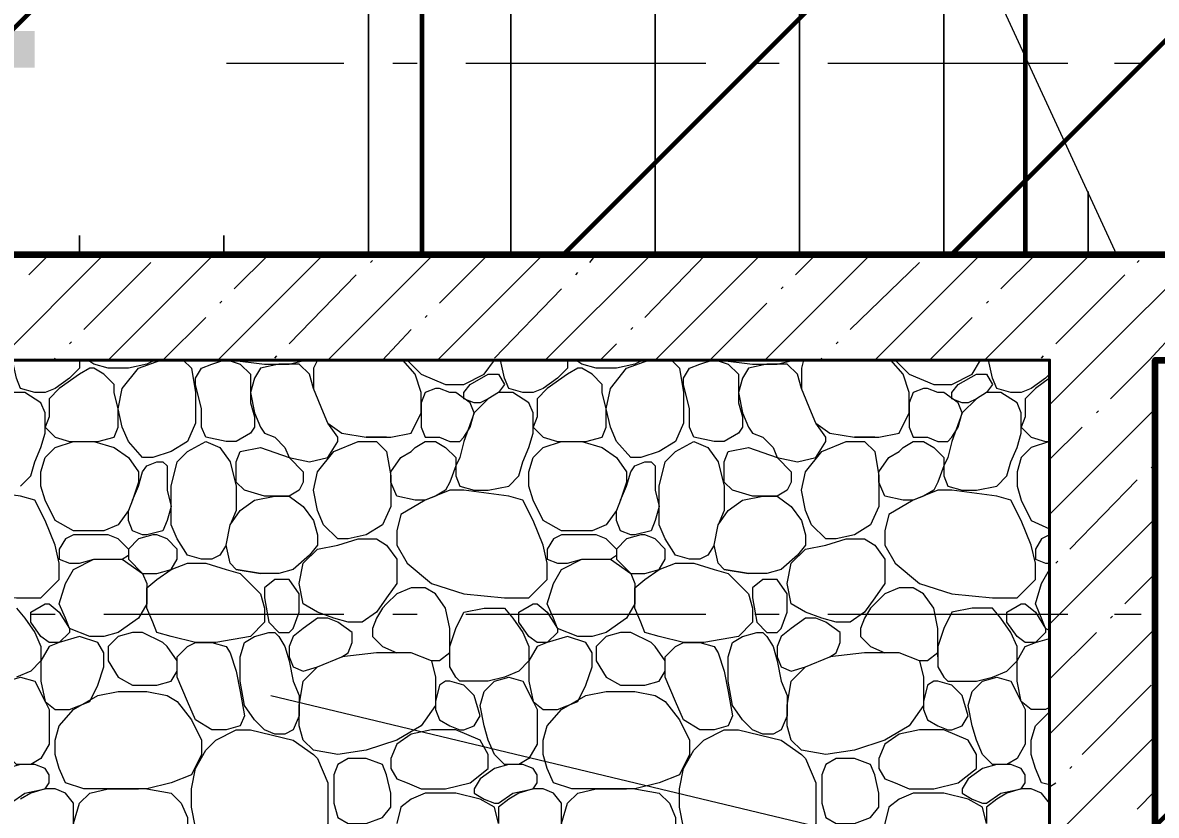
# Model space of a CAD drawing. Header units: millimetres. Extents: x -213911 to 415037, y -3642 to 107391.
# Drawn here: x -111474 to -109112, y 21841 to 23493 of the extents above; entities that cross this region are included whole.
import ezdxf

# ---------------------------------------------------------------- set-up
doc = ezdxf.new("R2010")
doc.units = ezdxf.units.MM
for name, color, linetype, lineweight in [('9.1 Стен подвал шпак', 160, 'Continuous', 90), ('9.2 Потолок подвал шпак', 90, 'Continuous', 60), ('9.3 клининг подвал', 190, 'Continuous', 60), ('Оси', 7, 'Continuous', 9)]:
    doc.layers.add(name, color=color, linetype=linetype, lineweight=lineweight)
doc.styles.get("Standard").update_dxf_attribs({"font": 'arial.ttf'})

msp = doc.modelspace()

# ---------------------------------------------------------------- hatches: boundary and pattern name
at = {"layer": '9.3 клининг подвал'}
h = msp.add_hatch(dxfattribs=at)
h.set_pattern_fill('ANSI32', color=256, scale=180)
h.paths.add_polyline_path([(-106152.9, 22789.5), (-109114.1, 22789.5), (-109114.1, 21086.5), (-108114.3, 21086.5), (-108114.3, 20468), (-108334.6, 20468), (-108334.6, 20866.2), (-112037.1, 20866.2), (-112037.1, 18875.1), (-112037.1, 18858.2), (-110533.2, 18858.2), (-110054.5, 18858.2), (-110054.5, 18777.7), (-108334.6, 18777.7), (-108334.6, 18790.4), (-108334.6, 19264.9), (-108114.3, 19264.9), (-108114.3, 18875.1), (-106233.3, 18875.1), (-106233.3, 19154.7), (-106152.9, 19154.7)])

# ---------------------------------------------------------------- linework, layer by layer
at = {"lineweight": 40}
msp.add_lwpolyline([(-113778.3, 26411.6), (-106250.3, 26411.6), (-106250.3, 23009.8), (-112037.1, 23009.8), (-112257.4, 23009.8), (-112257.4, 18875.1), (-112354.9, 18875.1), (-112354.9, 18654.8), (-112037.1, 18654.8), (-112037.1, 18875.1), (-112037.1, 20866.2), (-108334.6, 20866.2), (-108334.6, 20468), (-108114.3, 20468), (-108114.3, 20866.2), (-108114.3, 21086.5), (-109114.1, 21086.5), (-109114.1, 22789.5), (-106030, 22789.5), (-106030, 23009.8), (-106030, 26411.6), (-104132.1, 26411.6)], dxfattribs=at)
msp.add_lwpolyline([(-112037.1, 22789.5), (-109334.4, 22789.5), (-109334.4, 21086.5), (-112037.1, 21086.5)], close=True, dxfattribs=at)
at = {"lineweight": 30}
msp.add_lwpolyline([(-112037.1, 21086.5), (-109334.4, 21086.5), (-109334.4, 22789.5), (-112037.1, 22789.5)], close=True, dxfattribs=at)
at = {"layer": '9.1 Стен подвал шпак'}
msp.add_lwpolyline([(-112037.1, 18875.1), (-112037.1, 20866.2), (-108334.6, 20866.2), (-108334.6, 20468), (-108114.3, 20468), (-108114.3, 21086.5), (-109114.1, 21086.5), (-109114.1, 22789.5), (-106152.9, 22789.5), (-106152.9, 19154.7), (-106233.3, 19154.7), (-106233.3, 18875.1), (-108114.3, 18875.1), (-108114.3, 19264.9), (-108334.6, 19264.9), (-108334.6, 18790.4), (-108334.6, 18777.7), (-110054.5, 18777.7), (-110054.5, 18858.2), (-110533.2, 18858.2), (-112037.1, 18858.2)], close=True, dxfattribs=at)
at = {"layer": 'Оси', "lineweight": 9}
for points in [[(-110457, 23009.8), (-110753.5, 23009.8), (-110753.5, 24560.3), (-110753.5, 23009.8), (-111054.3, 23009.8), (-111355.1, 23009.8), (-111355.1, 24560.3), (-111054.3, 24560.3), (-110753.5, 24560.3), (-110457, 24560.3), (-110156.2, 24560.3), (-109914.7, 24560.3), (-109605.5, 23899.4), (-109414.8, 23852.8), (-109694.4, 23717.2), (-109499.6, 23670.7), (-109194.6, 23009.8), (-109253.9, 23009.8), (-109554.6, 23009.8), (-109855.4, 23009.8), (-110156.2, 23009.8)], [(-111054.3, 23009.8), (-111054.3, 24560.3)], [(-110457, 23009.8), (-110457, 24560.3)], [(-110156.2, 23009.8), (-110156.2, 24560.3)], [(-109855.4, 23009.8), (-109855.4, 24429)], [(-109554.6, 23009.8), (-109554.6, 23683.4)], [(-109253.9, 23009.8), (-109253.9, 23141.1)], [(-111355.1, 22759.8), (-111397.5, 22730.2), (-111418.6, 22709), (-111418.6, 22670.9), (-111427.1, 22649.7), (-111405.9, 22628.5), (-111376.3, 22620), (-111355.1, 22620), (-111317, 22620), (-111283.1, 22628.5), (-111274.6, 22649.7), (-111274.6, 22687.8), (-111283.1, 22721.7), (-111283.1, 22738.7), (-111304.3, 22759.8), (-111325.4, 22772.5), (-111333.9, 22772.5)], [(-110948.4, 22628.5), (-110927.2, 22607.3), (-110918.7, 22586.1), (-110876.4, 22577.7), (-110838.3, 22586.1), (-110817.1, 22620), (-110817.1, 22628.5), (-110838.3, 22658.2), (-110846.7, 22679.3), (-110867.9, 22730.2), (-110876.4, 22759.8), (-110897.6, 22781), (-110939.9, 22781), (-110978.1, 22772.5), (-110990.8, 22751.4), (-110999.2, 22721.7), (-110990.8, 22679.3), (-110978.1, 22649.7), (-110969.6, 22637)], [(-110338.4, 22759.8), (-110380.7, 22730.2), (-110401.9, 22709), (-110401.9, 22670.9), (-110410.4, 22649.7), (-110389.2, 22628.5), (-110359.5, 22620), (-110338.4, 22620), (-110300.2, 22620), (-110266.3, 22628.5), (-110257.9, 22649.7), (-110257.9, 22687.8), (-110266.3, 22721.7), (-110266.3, 22738.7), (-110287.5, 22759.8), (-110308.7, 22772.5), (-110317.2, 22772.5)], [(-109931.7, 22628.5), (-109910.5, 22607.3), (-109902, 22586.1), (-109859.7, 22577.7), (-109821.5, 22586.1), (-109800.4, 22620), (-109800.4, 22628.5), (-109821.5, 22658.2), (-109830, 22679.3), (-109851.2, 22730.2), (-109859.7, 22759.8), (-109880.8, 22781), (-109923.2, 22781), (-109961.3, 22772.5), (-109974, 22751.4), (-109982.5, 22721.7), (-109974, 22679.3), (-109961.3, 22649.7), (-109952.9, 22637)], [(-110482.4, 22721.7), (-110503.6, 22709), (-110520.5, 22700.5), (-110533.2, 22700.5), (-110554.4, 22709), (-110554.4, 22721.7), (-110541.7, 22738.7), (-110503.6, 22759.8), (-110482.4, 22759.8), (-110469.7, 22738.7)], [(-109465.7, 22721.7), (-109486.9, 22709), (-109503.8, 22700.5), (-109516.5, 22700.5), (-109537.7, 22709), (-109537.7, 22721.7), (-109525, 22738.7), (-109486.9, 22759.8), (-109465.7, 22759.8), (-109453, 22738.7)], [(-110418.9, 22607.3), (-110410.4, 22637), (-110410.4, 22679.3), (-110418.9, 22700.5), (-110452.7, 22721.7), (-110482.4, 22721.7), (-110503.6, 22709), (-110533.2, 22679.3), (-110541.7, 22700.5), (-110571.4, 22721.7), (-110584.1, 22721.7), (-110605.3, 22730.2), (-110613.7, 22730.2), (-110634.9, 22721.7), (-110643.4, 22700.5), (-110643.4, 22679.3), (-110643.4, 22649.7), (-110634.9, 22628.5), (-110605.3, 22628.5), (-110584.1, 22620), (-110571.4, 22620), (-110562.9, 22620), (-110554.4, 22628.5), (-110541.7, 22649.7), (-110533.2, 22679.3), (-110554.4, 22620), (-110562.9, 22586.1), (-110571.4, 22569.2), (-110571.4, 22548), (-110562.9, 22526.8), (-110533.2, 22518.4), (-110503.6, 22518.4), (-110461.2, 22526.8), (-110440, 22548), (-110431.6, 22577.7)], [(-109402.1, 22607.3), (-109393.7, 22637), (-109393.7, 22679.3), (-109402.1, 22700.5), (-109436, 22721.7), (-109465.7, 22721.7), (-109486.9, 22709), (-109516.5, 22679.3), (-109525, 22700.5), (-109554.6, 22721.7), (-109567.4, 22721.7), (-109588.5, 22730.2), (-109597, 22730.2), (-109618.2, 22721.7), (-109626.7, 22700.5), (-109626.7, 22679.3), (-109626.7, 22649.7), (-109618.2, 22628.5), (-109588.5, 22628.5), (-109567.4, 22620), (-109554.6, 22620), (-109546.2, 22620), (-109537.7, 22628.5), (-109525, 22649.7), (-109516.5, 22679.3), (-109537.7, 22620), (-109546.2, 22586.1), (-109554.6, 22569.2), (-109554.6, 22548), (-109546.2, 22526.8), (-109516.5, 22518.4), (-109486.9, 22518.4), (-109444.5, 22526.8), (-109423.3, 22548), (-109414.8, 22577.7)], [(-110918.7, 22586.1), (-110889.1, 22556.5), (-110889.1, 22535.3), (-110897.6, 22518.4), (-110918.7, 22505.7), (-110969.6, 22505.7), (-111011.9, 22518.4), (-111028.9, 22535.3), (-111028.9, 22577.7), (-111020.4, 22598.9), (-110978.1, 22607.3)], [(-110846.7, 22446.3), (-110859.4, 22476), (-110867.9, 22518.4), (-110859.4, 22556.5), (-110825.5, 22598.9), (-110774.7, 22620), (-110736.6, 22620), (-110715.4, 22598.9), (-110706.9, 22548), (-110706.9, 22484.5), (-110723.9, 22446.3), (-110757.8, 22425.2), (-110795.9, 22416.7), (-110808.6, 22416.7), (-110817.1, 22416.7)], [(-110613.7, 22505.7), (-110634.9, 22497.2), (-110656.1, 22497.2), (-110694.2, 22505.7), (-110706.9, 22535.3), (-110706.9, 22556.5), (-110685.7, 22586.1), (-110664.6, 22598.9), (-110656.1, 22607.3), (-110634.9, 22620), (-110613.7, 22620), (-110592.5, 22607.3), (-110571.4, 22586.1), (-110571.4, 22569.2), (-110584.1, 22535.3), (-110592.5, 22518.4)], [(-109902, 22586.1), (-109872.4, 22556.5), (-109872.4, 22535.3), (-109880.8, 22518.4), (-109902, 22505.7), (-109952.9, 22505.7), (-109995.2, 22518.4), (-110012.2, 22535.3), (-110012.2, 22577.7), (-110003.7, 22598.9), (-109961.3, 22607.3)], [(-109830, 22446.3), (-109842.7, 22476), (-109851.2, 22518.4), (-109842.7, 22556.5), (-109808.8, 22598.9), (-109758, 22620), (-109719.9, 22620), (-109698.7, 22598.9), (-109690.2, 22548), (-109690.2, 22484.5), (-109707.2, 22446.3), (-109741, 22425.2), (-109779.2, 22416.7), (-109791.9, 22416.7), (-109800.4, 22416.7)], [(-109597, 22505.7), (-109618.2, 22497.2), (-109639.4, 22497.2), (-109677.5, 22505.7), (-109690.2, 22535.3), (-109690.2, 22556.5), (-109669, 22586.1), (-109647.8, 22598.9), (-109639.4, 22607.3), (-109618.2, 22620), (-109597, 22620), (-109575.8, 22607.3), (-109554.6, 22586.1), (-109554.6, 22569.2), (-109567.4, 22535.3), (-109575.8, 22518.4)], [(-111710.9, 22433.6), (-111710.9, 22404), (-111689.8, 22365.9), (-111638.9, 22323.5), (-111571.1, 22302.3), (-111486.4, 22293.8), (-111435.6, 22293.8), (-111397.5, 22332), (-111397.5, 22365.9), (-111405.9, 22404), (-111427.1, 22454.8), (-111448.3, 22497.2), (-111477.9, 22505.7), (-111571.1, 22518.4), (-111600.8, 22518.4), (-111651.6, 22497.2), (-111702.5, 22467.5)], [(-110694.2, 22433.6), (-110694.2, 22404), (-110673, 22365.9), (-110622.2, 22323.5), (-110554.4, 22302.3), (-110469.7, 22293.8), (-110418.9, 22293.8), (-110380.7, 22332), (-110380.7, 22365.9), (-110389.2, 22404), (-110410.4, 22454.8), (-110431.6, 22497.2), (-110461.2, 22505.7), (-110554.4, 22518.4), (-110584.1, 22518.4), (-110634.9, 22497.2), (-110685.7, 22467.5)], [(-109677.5, 22433.6), (-109677.5, 22404), (-109656.3, 22365.9), (-109605.5, 22323.5), (-109537.7, 22302.3), (-109453, 22293.8), (-109402.1, 22293.8), (-109364, 22332), (-109364, 22365.9), (-109372.5, 22404), (-109393.7, 22454.8), (-109414.8, 22497.2), (-109444.5, 22505.7), (-109537.7, 22518.4), (-109567.4, 22518.4), (-109618.2, 22497.2), (-109669, 22467.5)], [(-111194.1, 22425.2), (-111202.6, 22425.2), (-111232.2, 22416.7), (-111253.4, 22395.5), (-111253.4, 22374.3), (-111223.8, 22344.7), (-111194.1, 22344.7), (-111164.5, 22353.1), (-111151.7, 22374.3), (-111151.7, 22395.5), (-111172.9, 22416.7)], [(-110859.4, 22395.5), (-110817.1, 22404), (-110774.7, 22416.7), (-110736.6, 22416.7), (-110715.4, 22404), (-110694.2, 22374.3), (-110694.2, 22353.1), (-110694.2, 22323.5), (-110715.4, 22293.8), (-110736.6, 22264.2), (-110766.2, 22243), (-110795.9, 22243), (-110825.5, 22251.5), (-110859.4, 22264.2), (-110889.1, 22281.1), (-110897.6, 22323.5), (-110889.1, 22365.9)], [(-110177.4, 22425.2), (-110185.9, 22425.2), (-110215.5, 22416.7), (-110236.7, 22395.5), (-110236.7, 22374.3), (-110207, 22344.7), (-110177.4, 22344.7), (-110147.7, 22353.1), (-110135, 22374.3), (-110135, 22395.5), (-110156.2, 22416.7)], [(-109842.7, 22395.5), (-109800.4, 22404), (-109758, 22416.7), (-109719.9, 22416.7), (-109698.7, 22404), (-109677.5, 22374.3), (-109677.5, 22353.1), (-109677.5, 22323.5), (-109698.7, 22293.8), (-109719.9, 22264.2), (-109749.5, 22243), (-109779.2, 22243), (-109808.8, 22251.5), (-109842.7, 22264.2), (-109872.4, 22281.1), (-109880.8, 22323.5), (-109872.4, 22365.9)], [(-111376.3, 22230.3), (-111384.7, 22251.5), (-111397.5, 22281.1), (-111384.7, 22323.5), (-111367.8, 22353.1), (-111325.4, 22374.3), (-111266.1, 22374.3), (-111223.8, 22344.7), (-111215.3, 22323.5), (-111215.3, 22281.1), (-111232.2, 22251.5), (-111274.6, 22221.8), (-111304.3, 22213.3), (-111333.9, 22213.3)], [(-110359.5, 22230.3), (-110368, 22251.5), (-110380.7, 22281.1), (-110368, 22323.5), (-110351.1, 22353.1), (-110308.7, 22374.3), (-110249.4, 22374.3), (-110207, 22344.7), (-110198.6, 22323.5), (-110198.6, 22281.1), (-110215.5, 22251.5), (-110257.9, 22221.8), (-110287.5, 22213.3), (-110317.2, 22213.3)], [(-111194.1, 22221.8), (-111202.6, 22243), (-111215.3, 22272.7), (-111215.3, 22315), (-111194.1, 22332), (-111164.5, 22353.1), (-111130.6, 22365.9), (-111092.4, 22365.9), (-111050.1, 22353.1), (-111020.4, 22344.7), (-110978.1, 22302.3), (-110969.6, 22272.7), (-110969.6, 22243), (-110999.2, 22213.3), (-111071.3, 22200.6), (-111113.6, 22200.6), (-111164.5, 22213.3)], [(-110177.4, 22221.8), (-110185.9, 22243), (-110198.6, 22272.7), (-110198.6, 22315), (-110177.4, 22332), (-110147.7, 22353.1), (-110113.8, 22365.9), (-110075.7, 22365.9), (-110033.3, 22353.1), (-110003.7, 22344.7), (-109961.3, 22302.3), (-109952.9, 22272.7), (-109952.9, 22243), (-109982.5, 22213.3), (-110054.5, 22200.6), (-110096.9, 22200.6), (-110147.7, 22213.3)], [(-110948.4, 22332), (-110969.6, 22315), (-110969.6, 22293.8), (-110961.1, 22243), (-110939.9, 22221.8), (-110918.7, 22221.8), (-110910.3, 22230.3), (-110897.6, 22264.2), (-110897.6, 22302.3), (-110918.7, 22332)], [(-109931.7, 22332), (-109952.9, 22315), (-109952.9, 22293.8), (-109944.4, 22243), (-109923.2, 22221.8), (-109902, 22221.8), (-109893.6, 22230.3), (-109880.8, 22264.2), (-109880.8, 22302.3), (-109902, 22332)], [(-110584.1, 22192.2), (-110571.4, 22230.3), (-110554.4, 22264.2), (-110512.1, 22272.7), (-110469.7, 22272.7), (-110452.7, 22251.5), (-110431.6, 22221.8), (-110418.9, 22192.2), (-110418.9, 22162.5), (-110418.9, 22120.1), (-110410.4, 22077.8), (-110389.2, 22060.8), (-110359.5, 22060.8), (-110317.2, 22077.8), (-110300.2, 22111.7), (-110287.5, 22149.8), (-110287.5, 22179.5), (-110300.2, 22200.6), (-110338.4, 22213.3), (-110380.7, 22200.6), (-110401.9, 22200.6), (-110418.9, 22213.3), (-110440, 22243), (-110440, 22264.2), (-110410.4, 22281.1), (-110401.9, 22281.1), (-110380.7, 22264.2), (-110359.5, 22230.3), (-110359.5, 22221.8), (-110380.7, 22200.6), (-110401.9, 22192.2), (-110418.9, 22162.5), (-110440, 22141.3), (-110469.7, 22128.6), (-110503.6, 22120.1), (-110520.5, 22120.1), (-110562.9, 22120.1), (-110571.4, 22128.6), (-110584.1, 22149.8)], [(-109342.8, 22230.3), (-109342.8, 22221.8), (-109364, 22200.6), (-109385.2, 22200.6), (-109402.1, 22213.3), (-109423.3, 22243), (-109423.3, 22264.2), (-109393.7, 22281.1), (-109385.2, 22281.1), (-109364, 22264.2)], [(-111223.8, 22221.8), (-111244.9, 22221.8), (-111274.6, 22213.3), (-111295.8, 22192.2), (-111295.8, 22162.5), (-111274.6, 22128.6), (-111244.9, 22111.7), (-111194.1, 22111.7), (-111164.5, 22120.1), (-111151.7, 22141.3), (-111151.7, 22162.5), (-111172.9, 22192.2), (-111181.4, 22200.6)], [(-111028.9, 22141.3), (-111020.4, 22099), (-111011.9, 22048.1), (-111020.4, 22026.9), (-111050.1, 22018.5), (-111079.7, 22018.5), (-111113.6, 22039.7), (-111130.6, 22077.8), (-111151.7, 22128.6), (-111151.7, 22171), (-111130.6, 22192.2), (-111113.6, 22200.6), (-111079.7, 22200.6), (-111050.1, 22192.2), (-111041.6, 22179.5)], [(-110961.1, 22221.8), (-110948.4, 22221.8), (-110939.9, 22213.3), (-110927.2, 22192.2), (-110918.7, 22162.5), (-110910.3, 22120.1), (-110897.6, 22090.5), (-110897.6, 22048.1), (-110910.3, 22018.5), (-110927.2, 22010), (-110948.4, 22010), (-110969.6, 22018.5), (-110990.8, 22039.7), (-111011.9, 22069.3), (-111020.4, 22120.1), (-111020.4, 22171), (-111011.9, 22200.6), (-110990.8, 22213.3)], [(-110207, 22221.8), (-110228.2, 22221.8), (-110257.9, 22213.3), (-110279.1, 22192.2), (-110279.1, 22162.5), (-110257.9, 22128.6), (-110228.2, 22111.7), (-110177.4, 22111.7), (-110147.7, 22120.1), (-110135, 22141.3), (-110135, 22162.5), (-110156.2, 22192.2), (-110164.7, 22200.6)], [(-110012.2, 22141.3), (-110003.7, 22099), (-109995.2, 22048.1), (-110003.7, 22026.9), (-110033.3, 22018.5), (-110063, 22018.5), (-110096.9, 22039.7), (-110113.8, 22077.8), (-110135, 22128.6), (-110135, 22171), (-110113.8, 22192.2), (-110096.9, 22200.6), (-110063, 22200.6), (-110033.3, 22192.2), (-110024.9, 22179.5)], [(-109944.4, 22221.8), (-109931.7, 22221.8), (-109923.2, 22213.3), (-109910.5, 22192.2), (-109902, 22162.5), (-109893.6, 22120.1), (-109880.8, 22090.5), (-109880.8, 22048.1), (-109893.6, 22018.5), (-109910.5, 22010), (-109931.7, 22010), (-109952.9, 22018.5), (-109974, 22039.7), (-109995.2, 22069.3), (-110003.7, 22120.1), (-110003.7, 22171), (-109995.2, 22200.6), (-109974, 22213.3)], [(-111427.1, 22077.8), (-111418.6, 22060.8), (-111418.6, 22026.9), (-111418.6, 21988.8), (-111435.6, 21959.2), (-111456.8, 21946.5), (-111486.4, 21946.5), (-111507.6, 21967.6), (-111520.3, 21997.3), (-111528.8, 22026.9), (-111537.3, 22069.3), (-111528.8, 22099), (-111507.6, 22120.1), (-111477.9, 22128.6), (-111448.3, 22120.1)], [(-110554.4, 22111.7), (-110584.1, 22120.1), (-110592.5, 22120.1), (-110605.3, 22111.7), (-110613.7, 22077.8), (-110613.7, 22060.8), (-110605.3, 22039.7), (-110584.1, 22026.9), (-110562.9, 22018.5), (-110554.4, 22018.5), (-110533.2, 22026.9), (-110520.5, 22048.1), (-110533.2, 22090.5)], [(-110410.4, 22077.8), (-110401.9, 22060.8), (-110401.9, 22026.9), (-110401.9, 21988.8), (-110418.9, 21959.2), (-110440, 21946.5), (-110469.7, 21946.5), (-110490.9, 21967.6), (-110503.6, 21997.3), (-110512.1, 22026.9), (-110520.5, 22069.3), (-110512.1, 22099), (-110490.9, 22120.1), (-110461.2, 22128.6), (-110431.6, 22120.1)], [(-109537.7, 22111.7), (-109567.4, 22120.1), (-109575.8, 22120.1), (-109588.5, 22111.7), (-109597, 22077.8), (-109597, 22060.8), (-109588.5, 22039.7), (-109567.4, 22026.9), (-109546.2, 22018.5), (-109537.7, 22018.5), (-109516.5, 22026.9), (-109503.8, 22048.1), (-109516.5, 22090.5)], [(-109393.7, 22077.8), (-109385.2, 22060.8), (-109385.2, 22026.9), (-109385.2, 21988.8), (-109402.1, 21959.2), (-109423.3, 21946.5), (-109453, 21946.5), (-109474.2, 21967.6), (-109486.9, 21997.3), (-109495.3, 22026.9), (-109503.8, 22069.3), (-109495.3, 22099), (-109474.2, 22120.1), (-109444.5, 22128.6), (-109414.8, 22120.1)], [(-111346.6, 21895.6), (-111384.7, 21908.3), (-111397.5, 21938), (-111405.9, 21967.6), (-111405.9, 21997.3), (-111397.5, 22026.9), (-111367.8, 22060.8), (-111317, 22090.5), (-111274.6, 22099), (-111215.3, 22099), (-111172.9, 22090.5), (-111151.7, 22077.8), (-111122.1, 22039.7), (-111100.9, 21997.3), (-111100.9, 21967.6), (-111122.1, 21925.3), (-111164.5, 21908.3), (-111215.3, 21895.6), (-111274.6, 21895.6)], [(-110329.9, 21895.6), (-110368, 21908.3), (-110380.7, 21938), (-110389.2, 21967.6), (-110389.2, 21997.3), (-110380.7, 22026.9), (-110351.1, 22060.8), (-110300.2, 22090.5), (-110257.9, 22099), (-110198.6, 22099), (-110156.2, 22090.5), (-110135, 22077.8), (-110105.4, 22039.7), (-110084.2, 21997.3), (-110084.2, 21967.6), (-110105.4, 21925.3), (-110147.7, 21908.3), (-110198.6, 21895.6), (-110257.9, 21895.6)], [(-110969.6, 21764.3), (-111050.1, 21772.8), (-111092.4, 21793.9), (-111113.6, 21815.1), (-111122.1, 21857.5), (-111122.1, 21895.6), (-111113.6, 21938), (-111092.4, 21976.1), (-111071.3, 21997.3), (-111028.9, 22018.5), (-110999.2, 22018.5), (-110910.3, 21997.3), (-110867.9, 21967.6), (-110859.4, 21959.2), (-110838.3, 21908.3), (-110838.3, 21866), (-110838.3, 21823.6), (-110846.7, 21793.9), (-110876.4, 21772.8), (-110918.7, 21764.3)], [(-110706.9, 21938), (-110694.2, 21916.8), (-110673, 21908.3), (-110643.4, 21895.6), (-110592.5, 21895.6), (-110541.7, 21908.3), (-110503.6, 21938), (-110503.6, 21967.6), (-110520.5, 21997.3), (-110571.4, 22018.5), (-110622.2, 22018.5), (-110664.6, 22010), (-110694.2, 21988.8), (-110706.9, 21959.2)], [(-109952.9, 21764.3), (-110033.3, 21772.8), (-110075.7, 21793.9), (-110096.9, 21815.1), (-110105.4, 21857.5), (-110105.4, 21895.6), (-110096.9, 21938), (-110075.7, 21976.1), (-110054.5, 21997.3), (-110012.2, 22018.5), (-109982.5, 22018.5), (-109893.6, 21997.3), (-109851.2, 21967.6), (-109842.7, 21959.2), (-109821.5, 21908.3), (-109821.5, 21866), (-109821.5, 21823.6), (-109830, 21793.9), (-109859.7, 21772.8), (-109902, 21764.3)], [(-109690.2, 21938), (-109677.5, 21916.8), (-109656.3, 21908.3), (-109626.7, 21895.6), (-109575.8, 21895.6), (-109525, 21908.3), (-109486.9, 21938), (-109486.9, 21967.6), (-109503.8, 21997.3), (-109554.6, 22018.5), (-109605.5, 22018.5), (-109647.8, 22010), (-109677.5, 21988.8), (-109690.2, 21959.2)], [(-111537.3, 21916.8), (-111550, 21895.6), (-111550, 21887.1), (-111528.8, 21874.4), (-111507.6, 21866), (-111499.1, 21866), (-111469.5, 21887.1), (-111427.1, 21895.6), (-111418.6, 21908.3), (-111418.6, 21925.3), (-111427.1, 21938), (-111448.3, 21946.5), (-111477.9, 21946.5), (-111507.6, 21938)], [(-110825.5, 21866), (-110817.1, 21836.3), (-110795.9, 21823.6), (-110757.8, 21823.6), (-110723.9, 21836.3), (-110706.9, 21857.5), (-110706.9, 21887.1), (-110715.4, 21925.3), (-110723.9, 21946.5), (-110757.8, 21959.2), (-110795.9, 21959.2), (-110817.1, 21946.5), (-110825.5, 21925.3)], [(-110520.5, 21916.8), (-110533.2, 21895.6), (-110533.2, 21887.1), (-110512.1, 21874.4), (-110490.9, 21866), (-110482.4, 21866), (-110452.7, 21887.1), (-110410.4, 21895.6), (-110401.9, 21908.3), (-110401.9, 21925.3), (-110410.4, 21938), (-110431.6, 21946.5), (-110461.2, 21946.5), (-110490.9, 21938)], [(-109808.8, 21866), (-109800.4, 21836.3), (-109779.2, 21823.6), (-109741, 21823.6), (-109707.2, 21836.3), (-109690.2, 21857.5), (-109690.2, 21887.1), (-109698.7, 21925.3), (-109707.2, 21946.5), (-109741, 21959.2), (-109779.2, 21959.2), (-109800.4, 21946.5), (-109808.8, 21925.3)], [(-109503.8, 21916.8), (-109516.5, 21895.6), (-109516.5, 21887.1), (-109495.3, 21874.4), (-109474.2, 21866), (-109465.7, 21866), (-109436, 21887.1), (-109393.7, 21895.6), (-109385.2, 21908.3), (-109385.2, 21925.3), (-109393.7, 21938), (-109414.8, 21946.5), (-109444.5, 21946.5), (-109474.2, 21938)]]:
    msp.add_lwpolyline(points, close=True, dxfattribs=at)
for points in [[(-111355.1, 24560.3), (-111355.1, 23009.8)], [(-111456.8, 23408), (-111405.9, 23408)], [(-111304.3, 23408), (-110804.4, 23408)], [(-110702.7, 23408), (-110651.9, 23408)], [(-110550.2, 23408), (-110050.3, 23408)], [(-109948.6, 23408), (-109897.8, 23408)], [(-109796.1, 23408), (-109296.2, 23408)], [(-109198.8, 23408), (-109143.7, 23408)], [(-111524.5, 22789.5), (-111304.3, 23009.8)], [(-111461, 22967.4), (-111418.6, 23009.8)], [(-111295.8, 22789.5), (-111075.5, 23009.8)], [(-111067, 22789.5), (-110846.7, 23009.8)], [(-111033.1, 22937.8), (-110961.1, 23009.8)], [(-110838.3, 22789.5), (-110618, 23009.8)], [(-110609.5, 22789.5), (-110389.2, 23009.8)], [(-110605.3, 22908.1), (-110503.6, 23009.8)], [(-110385, 22789.5), (-110164.7, 23009.8)], [(-110291.8, 22992.8), (-110279.1, 23009.8)], [(-110177.4, 22878.5), (-110050.3, 23009.8)], [(-110156.2, 22789.5), (-109935.9, 23009.8)], [(-109927.4, 22789.5), (-109707.2, 23009.8)], [(-109863.9, 22967.4), (-109821.5, 23009.8)], [(-109698.7, 22789.5), (-109478.4, 23009.8)], [(-109469.9, 22789.5), (-109249.6, 23009.8)], [(-109436, 22937.8), (-109364, 23009.8)], [(-109334.4, 22696.3), (-109241.2, 22789.5), (-109020.9, 23009.8)], [(-111346.6, 22853), (-111206.8, 22992.8)], [(-110749.3, 22992.8), (-110745.1, 22997.1)], [(-109749.5, 22853), (-109605.5, 22992.8)], [(-109152.2, 22992.8), (-109148, 22997.1)], [(-110918.7, 22823.4), (-110778.9, 22967.4)], [(-110321.4, 22967.4), (-110317.2, 22971.7)], [(-109321.6, 22823.4), (-109177.6, 22967.4)], [(-110490.9, 22793.7), (-110351.1, 22937.8)], [(-109893.6, 22937.8), (-109889.3, 22942)], [(-111062.8, 22908.1), (-111058.5, 22912.3)], [(-109465.7, 22908.1), (-109461.4, 22912.3)], [(-110041.8, 22789.5), (-109923.2, 22908.1)], [(-111181.4, 22789.5), (-111092.4, 22878.5)], [(-110634.9, 22878.5), (-110630.7, 22882.7)], [(-109584.3, 22789.5), (-109495.3, 22878.5)], [(-110723.9, 22789.5), (-110664.6, 22853)], [(-110207, 22853), (-110202.8, 22857.3)], [(-109207.3, 22709), (-109126.8, 22789.5), (-109067.5, 22853)], [(-111376.3, 22823.4), (-111372, 22827.6)], [(-110270.6, 22789.5), (-110236.7, 22823.4)], [(-109779.2, 22823.4), (-109774.9, 22827.6)], [(-111410.2, 22789.5), (-111405.9, 22793.7)], [(-110948.4, 22793.7), (-110944.2, 22798)], [(-109813.1, 22789.5), (-109808.8, 22793.7)], [(-109351.3, 22793.7), (-109347.1, 22798)], [(-111355.1, 22789.5), (-111355.1, 22781), (-111355.1, 22772.5), (-111376.3, 22751.4), (-111405.9, 22730.2), (-111427.1, 22721.7), (-111448.3, 22721.7), (-111477.9, 22730.2), (-111486.4, 22751.4), (-111494.9, 22789.5)], [(-111198.3, 22789.5), (-111215.3, 22781), (-111253.4, 22772.5), (-111295.8, 22772.5), (-111325.4, 22781), (-111338.1, 22789.5)], [(-111139, 22789.5), (-111122.1, 22772.5), (-111113.6, 22721.7), (-111113.6, 22658.2), (-111130.6, 22620), (-111164.5, 22598.9), (-111202.6, 22586.1), (-111215.3, 22586.1), (-111223.8, 22586.1), (-111253.4, 22620), (-111266.1, 22649.7), (-111274.6, 22687.8), (-111266.1, 22730.2), (-111232.2, 22772.5), (-111185.6, 22789.5)], [(-111045.8, 22789.5), (-111020.4, 22781), (-110999.2, 22759.8), (-110999.2, 22738.7), (-110999.2, 22700.5), (-110990.8, 22670.9), (-110990.8, 22649.7), (-110999.2, 22637), (-111028.9, 22620), (-111050.1, 22620), (-111092.4, 22628.5), (-111100.9, 22649.7), (-111100.9, 22687.8), (-111113.6, 22738.7), (-111113.6, 22751.4), (-111100.9, 22772.5), (-111079.7, 22781), (-111054.3, 22789.5)], [(-111037.4, 22789.5), (-110969.6, 22781), (-110918.7, 22781), (-110884.9, 22789.5)], [(-110859.4, 22789.5), (-110867.9, 22772.5), (-110867.9, 22730.2)], [(-110838.3, 22658.2), (-110808.6, 22637), (-110757.8, 22628.5), (-110706.9, 22628.5), (-110664.6, 22637), (-110643.4, 22679.3), (-110643.4, 22721.7), (-110656.1, 22759.8), (-110681.5, 22789.5)], [(-110673, 22789.5), (-110664.6, 22781), (-110643.4, 22759.8), (-110592.5, 22738.7), (-110554.4, 22738.7), (-110512.1, 22759.8), (-110490.9, 22789.5)], [(-110338.4, 22789.5), (-110338.4, 22781), (-110338.4, 22772.5), (-110359.5, 22751.4), (-110389.2, 22730.2), (-110410.4, 22721.7), (-110431.6, 22721.7), (-110461.2, 22730.2), (-110469.7, 22751.4), (-110478.2, 22789.5)], [(-110181.6, 22789.5), (-110198.6, 22781), (-110236.7, 22772.5), (-110279.1, 22772.5), (-110308.7, 22781), (-110321.4, 22789.5)], [(-110122.3, 22789.5), (-110105.4, 22772.5), (-110096.9, 22721.7), (-110096.9, 22658.2), (-110113.8, 22620), (-110147.7, 22598.9), (-110185.9, 22586.1), (-110198.6, 22586.1), (-110207, 22586.1), (-110236.7, 22620), (-110249.4, 22649.7), (-110257.9, 22687.8), (-110249.4, 22730.2), (-110215.5, 22772.5), (-110168.9, 22789.5)], [(-110029.1, 22789.5), (-110003.7, 22781), (-109982.5, 22759.8), (-109982.5, 22738.7), (-109982.5, 22700.5), (-109974, 22670.9), (-109974, 22649.7), (-109982.5, 22637), (-110012.2, 22620), (-110033.3, 22620), (-110075.7, 22628.5), (-110084.2, 22649.7), (-110084.2, 22687.8), (-110096.9, 22738.7), (-110096.9, 22751.4), (-110084.2, 22772.5), (-110063, 22781), (-110037.6, 22789.5)], [(-110020.6, 22789.5), (-109952.9, 22781), (-109902, 22781), (-109868.1, 22789.5)], [(-109847, 22789.5), (-109851.2, 22772.5), (-109851.2, 22730.2)], [(-109821.5, 22658.2), (-109791.9, 22637), (-109741, 22628.5), (-109690.2, 22628.5), (-109647.8, 22637), (-109626.7, 22679.3), (-109626.7, 22721.7), (-109639.4, 22759.8), (-109664.8, 22789.5)], [(-109656.3, 22789.5), (-109647.8, 22781), (-109626.7, 22759.8), (-109575.8, 22738.7), (-109537.7, 22738.7), (-109495.3, 22759.8), (-109478.4, 22789.5)], [(-109334.4, 22759.8), (-109342.8, 22751.4), (-109372.5, 22730.2), (-109393.7, 22721.7), (-109414.8, 22721.7), (-109444.5, 22730.2), (-109453, 22751.4), (-109461.4, 22789.5)], [(-109334.4, 22751.4), (-109364, 22730.2), (-109385.2, 22709), (-109385.2, 22670.9), (-109393.7, 22649.7), (-109372.5, 22628.5), (-109342.8, 22620), (-109334.4, 22620), (-109372.5, 22607.3), (-109393.7, 22586.1), (-109402.1, 22556.5), (-109402.1, 22526.8), (-109393.7, 22497.2), (-109372.5, 22454.8), (-109334.4, 22437.9)], [(-111477.9, 22526.8), (-111456.8, 22548), (-111448.3, 22577.7), (-111435.6, 22607.3), (-111427.1, 22637), (-111427.1, 22679.3), (-111435.6, 22700.5), (-111469.5, 22721.7), (-111499.1, 22721.7)], [(-109334.4, 22467.5), (-109114.1, 22687.8)], [(-109236.9, 22679.3), (-109232.7, 22683.6)], [(-109334.4, 22581.9), (-109266.6, 22649.7)], [(-110715.4, 22628.5), (-110757.8, 22628.5)], [(-109698.7, 22628.5), (-109741, 22628.5)], [(-111244.9, 22497.2), (-111253.4, 22476), (-111274.6, 22446.3), (-111304.3, 22433.6), (-111367.8, 22433.6), (-111405.9, 22454.8), (-111427.1, 22497.2), (-111435.6, 22526.8), (-111435.6, 22556.5), (-111427.1, 22586.1), (-111405.9, 22607.3), (-111367.8, 22620), (-111325.4, 22620), (-111283.1, 22607.3), (-111253.4, 22586.1), (-111232.2, 22556.5), (-111232.2, 22535.3), (-111244.9, 22497.2), (-111232.2, 22526.8), (-111223.8, 22556.5), (-111215.3, 22569.2), (-111194.1, 22577.7), (-111181.4, 22577.7), (-111172.9, 22569.2), (-111172.9, 22518.4), (-111164.5, 22484.5), (-111172.9, 22454.8), (-111181.4, 22433.6), (-111215.3, 22425.2), (-111223.8, 22425.2), (-111244.9, 22433.6), (-111253.4, 22454.8), (-111253.4, 22476)], [(-111050.1, 22404), (-111062.8, 22382.8), (-111079.7, 22374.3), (-111100.9, 22374.3), (-111130.6, 22382.8), (-111151.7, 22416.7), (-111164.5, 22446.3), (-111164.5, 22476), (-111164.5, 22526.8), (-111151.7, 22577.7), (-111130.6, 22598.9), (-111092.4, 22620), (-111062.8, 22607.3), (-111041.6, 22577.7), (-111028.9, 22526.8), (-111028.9, 22476), (-111041.6, 22446.3)], [(-110228.2, 22497.2), (-110236.7, 22476), (-110257.9, 22446.3), (-110287.5, 22433.6), (-110351.1, 22433.6), (-110389.2, 22454.8), (-110410.4, 22497.2), (-110418.9, 22526.8), (-110418.9, 22556.5), (-110410.4, 22586.1), (-110389.2, 22607.3), (-110351.1, 22620), (-110308.7, 22620), (-110266.3, 22607.3), (-110236.7, 22586.1), (-110215.5, 22556.5), (-110215.5, 22535.3), (-110228.2, 22497.2), (-110215.5, 22526.8), (-110207, 22556.5), (-110198.6, 22569.2), (-110177.4, 22577.7), (-110164.7, 22577.7), (-110156.2, 22569.2), (-110156.2, 22518.4), (-110147.7, 22484.5), (-110156.2, 22454.8), (-110164.7, 22433.6), (-110198.6, 22425.2), (-110207, 22425.2), (-110228.2, 22433.6), (-110236.7, 22454.8), (-110236.7, 22476)], [(-110033.3, 22404), (-110046.1, 22382.8), (-110063, 22374.3), (-110084.2, 22374.3), (-110113.8, 22382.8), (-110135, 22416.7), (-110147.7, 22446.3), (-110147.7, 22476), (-110147.7, 22526.8), (-110135, 22577.7), (-110113.8, 22598.9), (-110075.7, 22620), (-110046.1, 22607.3), (-110024.9, 22577.7), (-110012.2, 22526.8), (-110012.2, 22476), (-110024.9, 22446.3)], [(-109122.5, 22565), (-109118.3, 22569.2)], [(-109292, 22395.5), (-109152.2, 22539.5)], [(-111028.9, 22353.1), (-111041.6, 22365.9), (-111050.1, 22404), (-111041.6, 22446.3), (-111020.4, 22476), (-110990.8, 22497.2), (-110948.4, 22505.7), (-110918.7, 22505.7), (-110889.1, 22484.5), (-110867.9, 22454.8), (-110859.4, 22425.2), (-110859.4, 22404), (-110876.4, 22382.8), (-110910.3, 22353.1), (-110939.9, 22344.7), (-110978.1, 22344.7), (-111028.9, 22353.1), (-110978.1, 22344.7)], [(-110012.2, 22353.1), (-110024.9, 22365.9), (-110033.3, 22404), (-110024.9, 22446.3), (-110003.7, 22476), (-109974, 22497.2), (-109931.7, 22505.7), (-109902, 22505.7), (-109872.4, 22484.5), (-109851.2, 22454.8), (-109842.7, 22425.2), (-109842.7, 22404), (-109859.7, 22382.8), (-109893.6, 22353.1), (-109923.2, 22344.7), (-109961.3, 22344.7), (-110012.2, 22353.1), (-109961.3, 22344.7)], [(-109334.4, 22238.8), (-109114.1, 22459.1)], [(-111253.4, 22395.5), (-111274.6, 22416.7), (-111295.8, 22425.2), (-111333.9, 22425.2), (-111367.8, 22425.2), (-111384.7, 22416.7), (-111397.5, 22395.5), (-111397.5, 22374.3), (-111376.3, 22365.9), (-111355.1, 22365.9), (-111325.4, 22374.3), (-111266.1, 22374.3), (-111253.4, 22382.8)], [(-110236.7, 22395.5), (-110257.9, 22416.7), (-110279.1, 22425.2), (-110317.2, 22425.2), (-110351.1, 22425.2), (-110368, 22416.7), (-110380.7, 22395.5), (-110380.7, 22374.3), (-110359.5, 22365.9), (-110338.4, 22365.9), (-110308.7, 22374.3), (-110249.4, 22374.3), (-110236.7, 22382.8)], [(-109334.4, 22425.2), (-109351.3, 22416.7), (-109364, 22395.5), (-109364, 22374.3), (-109342.8, 22365.9), (-109334.4, 22365.9)], [(-109321.6, 22365.9), (-109317.4, 22370.1)], [(-109334.4, 22226.1), (-109342.8, 22230.3), (-109351.3, 22251.5), (-109364, 22281.1), (-109351.3, 22323.5), (-109334.4, 22353.1)], [(-109177.6, 22281.1), (-109114.1, 22344.7)], [(-110584.1, 22171), (-110584.1, 22200.6), (-110584.1, 22230.3), (-110592.5, 22272.7), (-110613.7, 22302.3), (-110634.9, 22315), (-110664.6, 22315), (-110694.2, 22302.3), (-110715.4, 22281.1), (-110723.9, 22272.7), (-110736.6, 22251.5), (-110745.1, 22230.3), (-110745.1, 22213.3), (-110723.9, 22192.2), (-110694.2, 22179.5)], [(-109567.4, 22171), (-109567.4, 22200.6), (-109567.4, 22230.3), (-109575.8, 22272.7), (-109597, 22302.3), (-109618.2, 22315), (-109647.8, 22315), (-109677.5, 22302.3), (-109698.7, 22281.1), (-109707.2, 22272.7), (-109719.9, 22251.5), (-109728.3, 22230.3), (-109728.3, 22213.3), (-109707.2, 22192.2), (-109677.5, 22179.5)], [(-111486.4, 22272.7), (-111469.5, 22251.5), (-111448.3, 22221.8), (-111435.6, 22192.2), (-111435.6, 22162.5), (-111435.6, 22120.1), (-111427.1, 22077.8), (-111405.9, 22060.8), (-111376.3, 22060.8), (-111333.9, 22077.8), (-111317, 22111.7), (-111304.3, 22149.8), (-111304.3, 22179.5), (-111317, 22200.6), (-111355.1, 22213.3), (-111397.5, 22200.6), (-111418.6, 22200.6), (-111435.6, 22213.3), (-111456.8, 22243), (-111456.8, 22264.2), (-111427.1, 22281.1), (-111418.6, 22281.1), (-111397.5, 22264.2), (-111376.3, 22230.3), (-111376.3, 22221.8), (-111397.5, 22200.6), (-111418.6, 22192.2), (-111435.6, 22162.5), (-111456.8, 22141.3), (-111486.4, 22128.6)], [(-109334.4, 22065.1), (-109342.8, 22060.8), (-109372.5, 22060.8), (-109393.7, 22077.8), (-109402.1, 22120.1), (-109402.1, 22162.5), (-109402.1, 22192.2), (-109414.8, 22221.8), (-109436, 22251.5), (-109453, 22272.7), (-109495.3, 22272.7), (-109537.7, 22264.2), (-109554.6, 22230.3), (-109567.4, 22192.2), (-109567.4, 22149.8), (-109554.6, 22128.6), (-109546.2, 22120.1), (-109503.8, 22120.1), (-109486.9, 22120.1), (-109453, 22128.6), (-109423.3, 22141.3), (-109402.1, 22162.5), (-109385.2, 22192.2), (-109364, 22200.6), (-109334.4, 22209.1)], [(-111456.8, 22259.9), (-111405.9, 22259.9)], [(-111304.3, 22259.9), (-110804.4, 22259.9)], [(-110622.2, 22162.5), (-110664.6, 22179.5), (-110736.6, 22179.5), (-110808.6, 22171), (-110795.9, 22179.5), (-110787.4, 22200.6), (-110787.4, 22221.8), (-110817.1, 22243), (-110838.3, 22251.5), (-110859.4, 22251.5), (-110889.1, 22230.3), (-110910.3, 22213.3), (-110918.7, 22192.2), (-110918.7, 22171), (-110910.3, 22149.8), (-110889.1, 22141.3), (-110859.4, 22149.8), (-110808.6, 22171)], [(-110702.7, 22259.9), (-110651.9, 22259.9)], [(-110550.2, 22259.9), (-110050.3, 22259.9)], [(-109948.6, 22259.9), (-109897.8, 22259.9)], [(-109605.5, 22162.5), (-109647.8, 22179.5), (-109719.9, 22179.5), (-109791.9, 22171), (-109779.2, 22179.5), (-109770.7, 22200.6), (-109770.7, 22221.8), (-109800.4, 22243), (-109821.5, 22251.5), (-109842.7, 22251.5), (-109872.4, 22230.3), (-109893.6, 22213.3), (-109902, 22192.2), (-109902, 22171), (-109893.6, 22149.8), (-109872.4, 22141.3), (-109842.7, 22149.8), (-109791.9, 22171)], [(-109796.1, 22259.9), (-109296.2, 22259.9)], [(-109207.3, 22251.5), (-109203, 22255.7)], [(-109198.8, 22259.9), (-109143.7, 22259.9)], [(-109334.4, 22010), (-109114.1, 22230.3)], [(-109334.4, 22124.4), (-109236.9, 22221.8)], [(-110584.1, 22179.5), (-110605.3, 22162.5), (-110622.2, 22162.5), (-110613.7, 22128.6), (-110613.7, 22069.3), (-110643.4, 22026.9), (-110694.2, 21997.3), (-110757.8, 21976.1), (-110817.1, 21967.6), (-110867.9, 21976.1), (-110889.1, 21997.3), (-110897.6, 22026.9), (-110897.6, 22069.3), (-110889.1, 22120.1), (-110859.4, 22149.8)], [(-109567.4, 22179.5), (-109588.5, 22162.5), (-109605.5, 22162.5), (-109597, 22128.6), (-109597, 22069.3), (-109626.7, 22026.9), (-109677.5, 21997.3), (-109741, 21976.1), (-109800.4, 21967.6), (-109851.2, 21976.1), (-109872.4, 21997.3), (-109880.8, 22026.9), (-109880.8, 22069.3), (-109872.4, 22120.1), (-109842.7, 22149.8)], [(-111020.4, 22120.1), (-111020.4, 22162.5)], [(-110003.7, 22120.1), (-110003.7, 22162.5)], [(-109266.6, 21967.6), (-109122.5, 22111.7)], [(-110956.9, 22090.5), (-108978.5, 21616), (-108737, 21616)], [(-109334.4, 21904.1), (-109351.3, 21908.3), (-109364, 21938), (-109372.5, 21967.6), (-109372.5, 21997.3), (-109364, 22026.9), (-109334.4, 22056.6)], [(-109334.4, 21785.5), (-109114.1, 22005.8)], [(-109292, 21938), (-109287.8, 21942.2)], [(-111477.9, 21713.5), (-111448.3, 21705), (-111427.1, 21705), (-111405.9, 21713.5), (-111376.3, 21734.6), (-111355.1, 21755.8), (-111355.1, 21764.3), (-111355.1, 21772.8), (-111367.8, 21823.6), (-111367.8, 21866), (-111384.7, 21887.1), (-111405.9, 21895.6), (-111427.1, 21895.6), (-111456.8, 21887.1), (-111477.9, 21874.4)], [(-111215.3, 21895.6), (-111164.5, 21887.1), (-111143.3, 21866), (-111130.6, 21836.3), (-111130.6, 21815.1), (-111151.7, 21793.9), (-111194.1, 21772.8), (-111215.3, 21764.3), (-111253.4, 21755.8), (-111295.8, 21755.8), (-111325.4, 21764.3), (-111355.1, 21785.5), (-111367.8, 21823.6), (-111355.1, 21866), (-111333.9, 21887.1), (-111295.8, 21895.6), (-111232.2, 21895.6)], [(-110351.1, 21823.6), (-110351.1, 21866), (-110368, 21887.1), (-110389.2, 21895.6), (-110410.4, 21895.6), (-110440, 21887.1), (-110461.2, 21874.4), (-110482.4, 21857.5), (-110482.4, 21823.6), (-110490.9, 21857.5), (-110520.5, 21874.4), (-110571.4, 21887.1), (-110605.3, 21887.1), (-110634.9, 21887.1), (-110664.6, 21874.4), (-110685.7, 21857.5), (-110694.2, 21823.6)], [(-110198.6, 21895.6), (-110147.7, 21887.1), (-110126.5, 21866), (-110113.8, 21836.3), (-110113.8, 21815.1), (-110135, 21793.9), (-110177.4, 21772.8), (-110198.6, 21764.3), (-110236.7, 21755.8), (-110279.1, 21755.8), (-110308.7, 21764.3), (-110338.4, 21785.5), (-110351.1, 21823.6), (-110338.4, 21866), (-110317.2, 21887.1), (-110279.1, 21895.6), (-110215.5, 21895.6)], [(-109334.4, 21866), (-109351.3, 21887.1), (-109372.5, 21895.6), (-109393.7, 21895.6), (-109423.3, 21887.1), (-109444.5, 21874.4), (-109465.7, 21857.5), (-109465.7, 21823.6), (-109474.2, 21857.5), (-109503.8, 21874.4), (-109554.6, 21887.1), (-109588.5, 21887.1), (-109618.2, 21887.1), (-109647.8, 21874.4), (-109669, 21857.5), (-109677.5, 21823.6), (-109669, 21785.5), (-109647.8, 21764.3), (-109626.7, 21743.1), (-109575.8, 21721.9), (-109537.7, 21721.9), (-109495.3, 21743.1), (-109474.2, 21772.8), (-109465.7, 21793.9)], [(-109334.4, 21899.9), (-109321.6, 21908.3)], [(-109152.2, 21853.3), (-109114.1, 21891.4)]]:
    msp.add_lwpolyline(points, dxfattribs=at)

# ---------------------------------------------------------------- next in the draw order: texts
at = {"insert": (-113302.7, 23744.2), "char_height": 700, "attachment_point": 4, "bg_fill": 3, "box_fill_scale": 1.5, "bg_fill_color": 256, "bg_fill_transparency": 0}
msp.add_mtext('0.12', dxfattribs=at)

# ---------------------------------------------------------------- next in the draw order: hatches: boundary and pattern name
at = {"layer": '9.2 Потолок подвал шпак'}
h = msp.add_hatch(dxfattribs=at)
h.set_pattern_fill('ANGLE', color=256, scale=180)
h.set_pattern_definition([(0, (0, 0), (0, 1257.3), [914.4, -342.9]), (90, (0, 0), (-1257.3, 8e-14), [914.4, -342.9])])
h.paths.add_polyline_path([(-106250.3, 26411.6), (-112257.4, 26411.6), (-113807.9, 26411.6), (-113807.9, 18875.1), (-112257.4, 18875.1), (-112257.4, 23009.8), (-106250.3, 23009.8)])
h.paths.add_polyline_path([(-111787.2, 24835.6), (-107754.2, 24835.6), (-107754.2, 24585.7), (-111787.2, 24585.7)], flags=16)
at = {"layer": '9.3 клининг подвал'}
h = msp.add_hatch(dxfattribs=at)
h.set_pattern_fill('ANSI32', color=256, scale=180)
h.paths.add_polyline_path([(-106250.3, 26411.6), (-112257.4, 26411.6), (-113807.9, 26411.6), (-113807.9, 18875.1), (-112257.4, 18875.1), (-112257.4, 23009.8), (-106250.3, 23009.8)])
h.paths.add_polyline_path([(-111787.2, 24835.6), (-107754.2, 24835.6), (-107754.2, 24585.7), (-111787.2, 24585.7)], flags=16)

# ---------------------------------------------------------------- next in the draw order: linework, layer by layer
at = {"layer": '9.1 Стен подвал шпак'}
msp.add_lwpolyline([(-112257.4, 26411.6), (-113807.9, 26411.6), (-113807.9, 18875.1), (-112257.4, 18875.1), (-112257.4, 23009.8), (-106250.3, 23009.8), (-106250.3, 26411.6)], close=True, dxfattribs=at)

doc.saveas('drawing.dxf')
